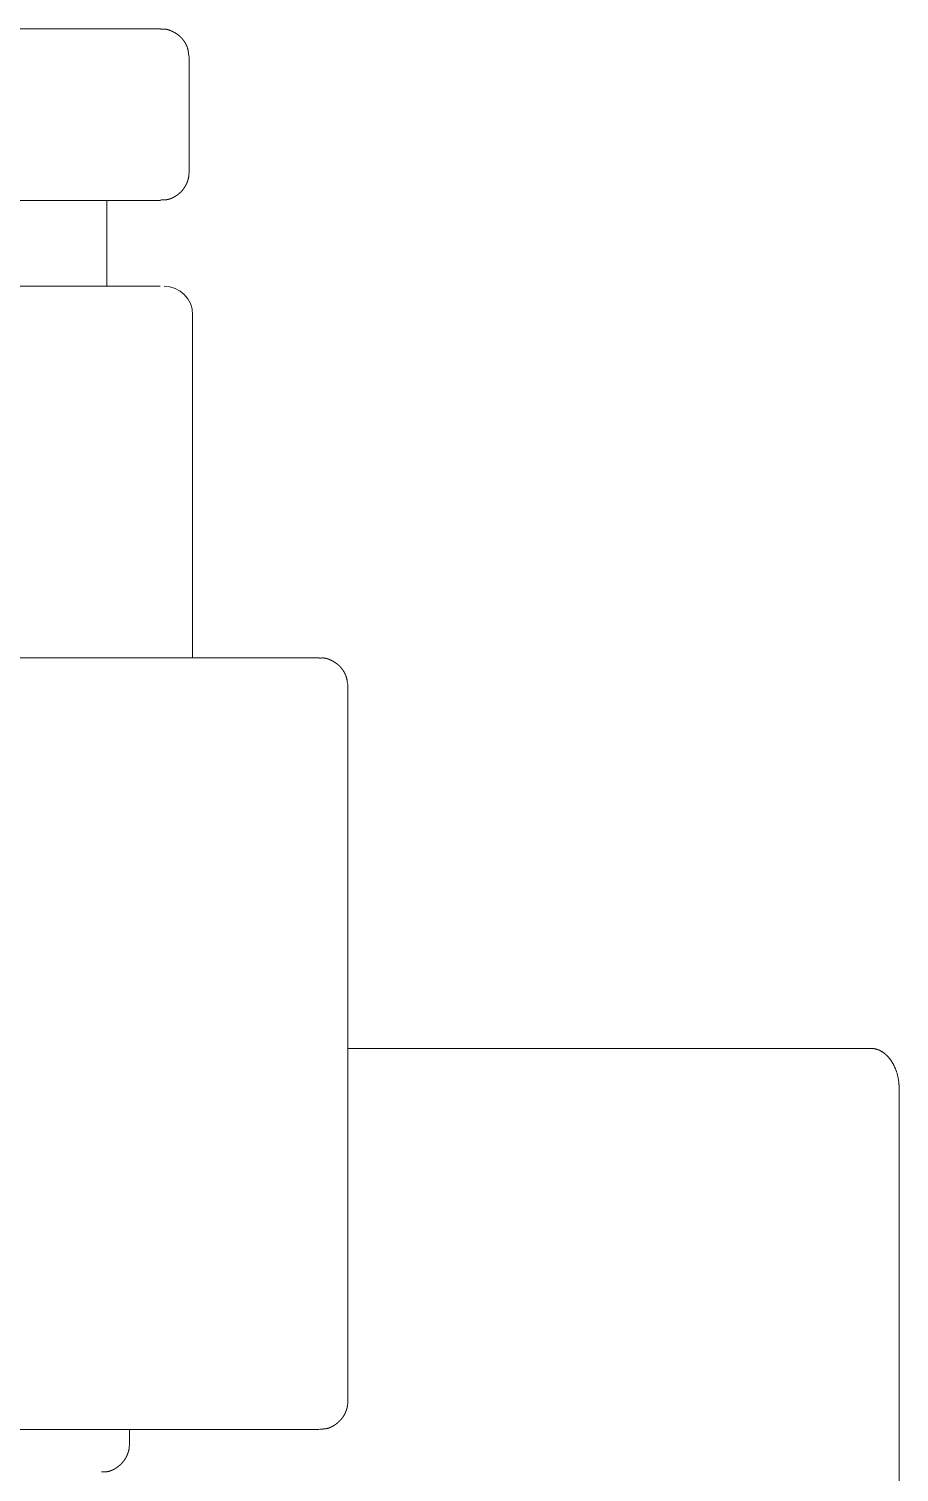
# Model space of a CAD drawing. Header units: millimetres. Extents: x -5 to 111, y -3 to 86.
# Drawn here: x 20.3269 to 20.3574, y 19.273 to 19.3235 of the extents above; entities that cross this region are included whole.
import ezdxf

# ---------------------------------------------------------------- set-up
doc = ezdxf.new("R2010")
doc.units = ezdxf.units.MM
doc.layers.add('A1I6----E-', color=3, linetype='Continuous', lineweight=25)

# ---------------------------------------------------------------- blocks, each defined once
blk = doc.blocks.new('Gruppe-455')
at = {"layer": 'A1I6----E-', "linetype": 'Continuous', "lineweight": 9}
for p, q in [((-30.47302504464384, -23.22010285796177), (-30.4819039321746, -23.22010285796177)), ((-30.46889279726344, -23.22010285796177), (-30.47302504464384, -23.22010285796177)), ((-30.46789279726345, -23.22510285796177), (-30.46789279726345, -23.22110285796177)), ((-30.47302504464384, -23.22610285796177), (-30.4819039321746, -23.22610285796177)), ((-30.46889279726344, -23.22610285796177), (-30.47302504464384, -23.22610285796177)), ((-30.47077168479419, -23.22910285796177), (-30.47077168479419, -23.22610285796177)), ((-30.4677716847942, -23.24210285796177), (-30.4677716847942, -23.23010285796177)), ((-30.47513009285552, -23.24210285796177), (-30.47119018515105, -23.24210285796177)), ((-30.47119018515105, -23.24210285796178), (-30.46333826339038, -23.24210285796178)), ((-30.46233826339038, -23.26810285796177), (-30.46233826339038, -23.24310285796177)), ((-30.46233826339038, -23.25576863511804), (-30.44404978986032, -23.25576863511804)), ((-30.44304978986033, -23.25718284868041), (-30.44304978986033, -23.28900265383381)), ((-30.46333826339037, -23.26910285796177), (-30.48745024070838, -23.26910285796177)), ((-30.46998027749348, -23.26960285796177), (-30.46998027749348, -23.26910285796177))]:
    blk.add_line(p, q, dxfattribs=at)
blk.add_lwpolyline([(-30.468902698856, -23.22910285796177), (-30.48664053603497, -23.22910285796177), (-30.4866406707324, -23.22910285796177)], dxfattribs=at)
blk.add_arc((-30.46877168479419, -23.23010285796177), 0.001, 0, 90, dxfattribs=at)
for points, weights, knots in [([(-30.46789279726345, -23.22110285796177), (-30.46792026262824, -23.22089623903099), (-30.46792500061517, -23.22087174289762), (-30.46793022431978, -23.22084740189215), (-30.46793598614415, -23.22082323273796), (-30.46794233850826, -23.22079925217476), (-30.46794933386123, -23.22077547693619), (-30.46795702463538, -23.22075192386774), (-30.46796305961753, -23.22073526075191), (-30.46796322765962, -23.22073479677294), (-30.46796339570171, -23.22073433279397), (-30.46796909459967, -23.22071859763609), (-30.46797575783956, -23.22070324596303), (-30.46798242107944, -23.22068789428997), (-30.46798903245136, -23.22067369948402), (-30.46799564382329, -23.22065950467806), (-30.46800293856225, -23.22064564864911), (-30.46800417330319, -23.22064330331416), (-30.46800540804414, -23.2206409579792), (-30.46801514144843, -23.22062246981502), (-30.46802567535747, -23.22060442575409), (-30.46802612838736, -23.22060364973647), (-30.46802658141726, -23.22060287371886), (-30.4680362092665, -23.22058638169317), (-30.46804647128818, -23.22057027662243), (-30.46804693818062, -23.22056954388806), (-30.46804740507308, -23.2205688111537), (-30.46805673330985, -23.22055417155168), (-30.46806652742691, -23.22053983944719), (-30.46807631891657, -23.22052551118747), (-30.46808657529168, -23.22051151193515), (-30.46809682458385, -23.22049752260901), (-30.46810753627058, -23.22048388409726), (-30.46810754236787, -23.22048387633421), (-30.46810754846516, -23.22048386857115), (-30.46811824350177, -23.22047025166692), (-30.46812939807821, -23.22045700858142), (-30.46812940552233, -23.22045699974352), (-30.46812941296644, -23.22045699090561), (-30.46814055265465, -23.22044376549592), (-30.46815214844306, -23.2204309381109), (-30.46815215687243, -23.22043092878624), (-30.4681521653018, -23.22043091946158), (-30.46816374423146, -23.2204181107259), (-30.46817577505759, -23.22040572547077), (-30.46818780588371, -23.22039334021564), (-30.46820028521807, -23.22038140700417), (-30.46820096362205, -23.22038075828864), (-30.46820164202603, -23.2203801095731), (-30.46821547816834, -23.22036687893055), (-30.46822990265333, -23.2203542923119), (-30.46823061202067, -23.22035367332714), (-30.46823132138802, -23.22035305434239), (-30.46824539399873, -23.22034077476467), (-30.46825993355176, -23.22032905180432), (-30.46827447310479, -23.22031732884398), (-30.46828943947236, -23.22030615591942), (-30.46828944850058, -23.22030614917954), (-30.4682894575288, -23.22030614243965), (-30.46830444195282, -23.22029495603532), (-30.46831981501141, -23.22028431001849), (-30.46831983157506, -23.22028429854797), (-30.46831984813872, -23.22028428707745), (-30.46833525432463, -23.22027361811958), (-30.46835101302554, -23.22026347708552), (-30.46835103606424, -23.22026346225967), (-30.46835105910294, -23.22026344743381), (-30.46836686388125, -23.22025327674804), (-30.46838298752187, -23.22024361951865), (-30.46838301597582, -23.2202436024762), (-30.46838304442978, -23.22024358543375), (-30.46839922497832, -23.22023389411944), (-30.46841569293522, -23.22022469965811), (-30.46841732853711, -23.22022378646174), (-30.468418964139, -23.22022287326538), (-30.4684387032997, -23.22021185241131), (-30.46845892695183, -23.22020174807643), (-30.46846184197497, -23.22020029164464), (-30.46846475699812, -23.22019883521284), (-30.46849081069654, -23.22018581801436), (-30.46851013955872, -23.22017686888115), (-30.46852963748903, -23.2201683181279), (-30.46854929516741, -23.22016020603061), (-30.46856910327708, -23.22015257285787), (-30.46858905250905, -23.22014545888937), (-30.46860034411675, -23.22014177247388), (-30.46860036057253, -23.22014176710149), (-30.46860037702832, -23.22014176172911), (-30.46861163572445, -23.22013808605839), (-30.46862302085341, -23.22013482298741), (-30.46863440598238, -23.22013155991642), (-30.46865411566176, -23.22012657222701), (-30.46867391439041, -23.22012221126929), (-30.46869444649415, -23.22011843766267), (-30.46870604127272, -23.22011674694982), (-30.46870604837737, -23.22011674591384), (-30.46870605548201, -23.22011674487786), (-30.4687176360513, -23.22011505623696), (-30.46872928551916, -23.22011393775947), (-30.46874093498702, -23.22011281928199), (-30.46875173766133, -23.22011223740302), (-30.4687523235656, -23.22011220584367), (-30.46875290946987, -23.22011217428432), (-30.46876254033564, -23.22011165552406), (-30.46877218475118, -23.22011156643653), (-30.46878182916672, -23.220111477349), (-30.4688833041651, -23.22011767661261), (-30.46888343060701, -23.22011768782963), (-30.46888355704892, -23.22011769904666)], [1, 1, 1, 1, 1, 1, 1, 1, 1, 1, 1, 0.9995191984163888, 1, 1, 1, 0.9997033849293306, 1, 1, 1, 0.9997600121710088, 1, 1, 1, 0.9998108076321618, 1, 1, 1, 0.9998707334030601, 1, 0.9998653651973555, 1, 0.9998599734318498, 1, 1, 1, 0.9998536781137102, 1, 1, 1, 0.9998467917739526, 1, 1, 1, 0.9998391766219689, 1, 0.999829969163817, 1, 1, 1, 0.9997404379151278, 1, 1, 1, 0.9998108271185128, 1, 0.9998262917726415, 1, 1, 1, 0.999841603394061, 1, 1, 1, 0.9998565541593317, 1, 1, 1, 0.9998707180040586, 1, 1, 1, 0.999884222612693, 1, 1, 1, 0.9997371126158585, 1, 1, 1, 1, 1, 1, 1, 1, 1, 1, 1, 1, 0.9998340335979853, 1, 1, 1, 1, 1, 1, 1, 1, 0.9996989263677357, 1, 1, 1, 1, 1, 0.9997516396115594, 1, 1, 1, 1, 1], [0, 0, 0, 1, 2, 3, 4, 5, 6, 7, 7, 8, 8, 9, 9, 10, 10, 11, 11, 12, 12, 13, 13, 14, 14, 15, 15, 16, 16, 17, 17, 18, 18, 19, 19, 20, 20, 21, 21, 22, 22, 23, 23, 24, 24, 25, 25, 26, 26, 27, 27, 28, 28, 29, 29, 30, 30, 31, 31, 32, 32, 33, 33, 34, 34, 35, 35, 36, 36, 37, 37, 38, 38, 39, 39, 40, 40, 41, 41, 42, 42, 43, 44, 45, 46, 47, 48, 48, 49, 49, 50, 50, 51, 52, 53, 54, 54, 55, 55, 56, 56, 57, 57, 58, 58, 59, 59, 60, 60, 61, 61, 61]), ([(-30.46888440421086, -23.22608720267236), (-30.46880208752513, -23.22608759462947), (-30.46876002580126, -23.22608646814044), (-30.46873217957367, -23.22608440396107), (-30.46872961214814, -23.22608421364349), (-30.46872704472261, -23.2260840233259), (-30.46870433334609, -23.2260823397817), (-30.46868178253338, -23.22607916145038), (-30.4686777026376, -23.22607858642629), (-30.46867362274182, -23.22607801140219), (-30.46865923172067, -23.22607598311905), (-30.46864500987671, -23.22607299069918), (-30.46863078803275, -23.2260699982793), (-30.46860869770712, -23.22606452999654), (-30.46858676444833, -23.22605830308455), (-30.46856499851578, -23.22605134910723), (-30.46854341016611, -23.22604369961599), (-30.46852734016022, -23.22603745152991), (-30.46851127015433, -23.22603120344383), (-30.4684955758373, -23.22602406397032), (-30.46849555875208, -23.22602405619812), (-30.46849554166687, -23.22602404842591), (-30.4684798131794, -23.22601689340799), (-30.4684642194079, -23.2260092959259), (-30.4684486256364, -23.2260016984438), (-30.46843342608277, -23.22599334015371), (-30.46843087461291, -23.2259919370911), (-30.46842832314304, -23.2259905340285), (-30.46840801278982, -23.22597936529102), (-30.46838822941581, -23.22596728765643), (-30.4683872292184, -23.22596667706581), (-30.46838622902099, -23.22596606647518), (-30.46836843818194, -23.22595520569967), (-30.46835111135963, -23.22594361899919), (-30.46835077453849, -23.22594339376196), (-30.46835043771735, -23.22594316852472), (-30.46833378453733, -23.22593203229872), (-30.46831749129123, -23.22592037579555), (-30.46830119804513, -23.22590871929239), (-30.4682853588164, -23.22589645296582), (-30.46828474300866, -23.22589597606767), (-30.46828412720091, -23.22589549916952), (-30.46826715296916, -23.22588235386595), (-30.46825070433952, -23.22586855654257), (-30.46823425570988, -23.22585475921919), (-30.4682183728202, -23.22584031424204), (-30.46821738661795, -23.22583941732282), (-30.4682164004157, -23.22583852040361), (-30.46819861533548, -23.22582234544536), (-30.46818168990546, -23.22580527300644), (-30.46818073833328, -23.22580431316921), (-30.46817978676111, -23.22580335333199), (-30.46816476447543, -23.22578820056751), (-30.46815040150033, -23.22577242145838), (-30.46815037363572, -23.22577239084643), (-30.46815034577111, -23.22577236023448), (-30.46813603852523, -23.22575664234926), (-30.46812243184081, -23.22574031423425), (-30.46812142334581, -23.22573910403331), (-30.46812041485081, -23.22573789383236), (-30.46810882515639, -23.22572398611924), (-30.46809786648036, -23.22570957595197), (-30.46809693688092, -23.22570835357041), (-30.46809600728147, -23.22570713118885), (-30.46808690780433, -23.2256951657847), (-30.46807818904594, -23.22568292018823), (-30.4680694671066, -23.22567067012409), (-30.46806112805588, -23.22565815627053), (-30.4680527858242, -23.22564563794927), (-30.46804482968097, -23.22563287076551), (-30.46804283228968, -23.22562966556157), (-30.46804083489839, -23.22562646035763), (-30.46802887970933, -23.22560727592479), (-30.46801808615963, -23.2255874146989), (-30.46800728834668, -23.2255675466318), (-30.46799685208405, -23.22554693246401), (-30.46798641582142, -23.22552631829623), (-30.46797721229487, -23.22550512502866), (-30.46797561563952, -23.22550144835711), (-30.46797401898416, -23.22549777168557), (-30.46796724931959, -23.22548218295317), (-30.46796099540036, -23.22546638024989), (-30.46795474271651, -23.22545058066821), (-30.46794902900318, -23.22543457828348), (-30.46794331875917, -23.2254185852771), (-30.46793817124821, -23.22540240237653), (-30.4679330259712, -23.22538622573271), (-30.46792846691119, -23.22536987419907), (-30.46792786127723, -23.22536770203111), (-30.46792725564327, -23.22536552986316), (-30.46792150015824, -23.22534488722916), (-30.46791694832765, -23.22532394624579), (-30.46791668199047, -23.22532272094484), (-30.4679164156533, -23.22532149564388), (-30.46791239649706, -23.22530300526243), (-30.46790911431782, -23.2252843699432), (-30.46790882649633, -23.22528273577124), (-30.46790853867484, -23.22528110159928), (-30.46790583213857, -23.22526573462397), (-30.46790389324659, -23.22525025205422), (-30.46790195435461, -23.22523476948446), (-30.46789281255473, -23.22510317978822), (-30.46789280490909, -23.225103018875), (-30.46789279726345, -23.22510285796177)], [1, 1, 1, 1, 1, 1, 0.9994551179217563, 1, 1, 1, 0.9994327755727077, 1, 1, 1, 1, 1, 1, 1, 0.9996064794715029, 1, 1, 1, 1, 1, 0.9996949238953389, 1, 1, 1, 0.9997431501907003, 1, 1, 1, 0.9997864187423343, 1, 1, 1, 0.9998753358155219, 1, 0.9998199585325924, 1, 1, 1, 0.9998097693932596, 1, 0.9997994268002321, 1, 1, 1, 0.999665896877658, 1, 1, 1, 0.9997729143488141, 1, 1, 1, 0.9997611313274813, 1, 1, 1, 0.9997518176695442, 1, 1, 1, 0.9998763846205001, 1, 0.9998804916115064, 1, 0.9998834467459702, 1, 1, 1, 0.9995577386901013, 1, 1, 1, 0.999565569722233, 1, 1, 1, 0.9998650632090375, 1, 0.9998564184818151, 1, 0.9998470978300058, 1, 0.9998376465297893, 1, 1, 1, 0.9995813449582774, 1, 1, 1, 0.9998030299403046, 1, 1, 1, 0.9996905497082115, 1, 1, 1, 1, 1], [0, 0, 0, 1, 2, 2, 3, 3, 4, 4, 5, 5, 6, 6, 7, 8, 9, 10, 11, 11, 12, 12, 13, 13, 14, 14, 15, 15, 16, 16, 17, 17, 18, 18, 19, 19, 20, 20, 21, 21, 22, 22, 23, 23, 24, 24, 25, 25, 26, 26, 27, 27, 28, 28, 29, 29, 30, 30, 31, 31, 32, 32, 33, 33, 34, 34, 35, 35, 36, 36, 37, 37, 38, 38, 39, 39, 40, 40, 41, 41, 42, 42, 43, 43, 44, 44, 45, 45, 46, 46, 47, 47, 48, 48, 49, 49, 50, 50, 51, 51, 52, 52, 53, 53, 54, 54, 54]), ([(-30.46233826339038, -23.24310285796177), (-30.46236154496871, -23.24292014686792), (-30.46236587991894, -23.24289541675488), (-30.46237065348847, -23.24287082668537), (-30.46237591869942, -23.24284639357396), (-30.46238172859479, -23.24282213434395), (-30.46238813623203, -23.24279806592441), (-30.46239519471506, -23.24277420528459), (-30.46240295706147, -23.2427505693181), (-30.4624088602836, -23.24273436961352), (-30.46240902994285, -23.24273390403223), (-30.4624091996021, -23.24273343845095), (-30.46241476350572, -23.24271816990894), (-30.46242122321162, -23.24270325824914), (-30.46242768291753, -23.24268834658934), (-30.46243431287558, -23.24267409086307), (-30.46244094283363, -23.2426598351368), (-30.46244826255773, -23.24264592098162), (-30.46244950157975, -23.24264356570914), (-30.46245074060177, -23.24264121043667), (-30.46246050729362, -23.24262264480987), (-30.46247108173671, -23.2426045270859), (-30.46247153659861, -23.24260374774818), (-30.46247199146051, -23.24260296841046), (-30.4624816561798, -23.24258640936193), (-30.46249196062795, -23.24257024065033), (-30.4624924295305, -23.24256950489526), (-30.46249289843304, -23.2425687691402), (-30.46250226507611, -23.24255407193873), (-30.46251210151738, -23.24253968492525), (-30.46252193530171, -23.24252530179787), (-30.46253223771403, -23.24251125053571), (-30.4625425330343, -23.24249720920851), (-30.46255329429809, -23.24248352170724), (-30.46255330032126, -23.24248351404646), (-30.46255330634444, -23.24248350638567), (-30.46256405112677, -23.24246984025483), (-30.46257525879628, -23.24245655110049), (-30.46257526611068, -23.24245654242766), (-30.46257527342507, -23.24245653375484), (-30.46258646646579, -23.24244326194614), (-30.46259811874708, -23.24243039146024), (-30.46259812696316, -23.2424303823852), (-30.46259813517923, -23.24243037331016), (-30.46260977102837, -23.24241752097435), (-30.46262186167838, -23.24240509552856), (-30.46263395232839, -23.24239267008277), (-30.46264649411159, -23.24238070015399), (-30.4626469724974, -23.24238024358064), (-30.46264745088321, -23.24237978700728), (-30.46266094943803, -23.24236690393179), (-30.46267499235247, -23.24235461649226), (-30.46267549232546, -23.24235417901983), (-30.46267599229844, -23.24235374154742), (-30.46269010746907, -23.2423413908843), (-30.46270469430649, -23.24232960101172), (-30.46271928114391, -23.24231781113914), (-30.4627342996326, -23.24230657628628), (-30.46273430833298, -23.2423065697778), (-30.46273431703336, -23.24230656326932), (-30.46274935292281, -23.24229531539951), (-30.46276478237535, -23.24228461378555), (-30.46276479846304, -23.24228460262739), (-30.46276481455073, -23.24228459146923), (-30.46278027617866, -23.24227386753895), (-30.46279609529818, -23.24226367832524), (-30.46279611773415, -23.24226366387407), (-30.46279614017011, -23.2422636494229), (-30.46281200416157, -23.24225343130685), (-30.46282819199172, -23.24224373438593), (-30.46282821974057, -23.24224371776367), (-30.46282824748941, -23.2422437011414), (-30.46284449081726, -23.24223397097596), (-30.46286102649507, -23.24222474637957), (-30.46286266750819, -23.24222383092368), (-30.46286430852132, -23.24222291546778), (-30.46288412622538, -23.2422118599596), (-30.46290443728101, -23.24220173935318), (-30.46290736333014, -23.24220028135946), (-30.46291028937926, -23.24219882336574), (-30.46293645253314, -23.24218578677188), (-30.46295586328542, -23.24217683243618), (-30.46297544435884, -23.24216828051074), (-30.46299518623221, -23.24216017035399), (-30.46301507938754, -23.242152541317), (-30.46303511431416, -23.24214543276146), (-30.46305528150765, -23.24213888406019), (-30.4630755714689, -23.24213293459973), (-30.46309597470255, -23.24212762378208), (-30.46311648171288, -23.24212299103206), (-30.46313708285216, -23.24211907604439), (-30.46315776883399, -23.24211591792162), (-30.46317853010519, -23.24211355591733), (-30.46319075292838, -23.24211266322474), (-30.46319121758444, -23.24211262928863), (-30.4631916822405, -23.24211259535253), (-30.46320297575157, -23.24211177053215), (-30.46321429765566, -23.24211157506156), (-30.46322561955975, -23.24211137959098), (-30.46324279577074, -23.24211158040616), (-30.46333649408254, -23.24211803204728), (-30.46333662890592, -23.24211804425445), (-30.46333676372929, -23.24211805646163)], [1, 1, 1, 1, 1, 1, 1, 1, 1, 1, 1, 1, 0.9995597866531417, 1, 1, 1, 0.9997003540864208, 1, 1, 1, 0.9997576576141979, 1, 1, 1, 0.9998090125119998, 1, 1, 1, 0.9998695653407078, 1, 0.9998642155089321, 1, 0.9998588497826691, 1, 1, 1, 0.9998525867843373, 1, 1, 1, 0.9998457367070988, 1, 1, 1, 0.9998381810956029, 1, 0.999829056258156, 1, 1, 1, 0.9997662211038536, 1, 1, 1, 0.9998091806233984, 1, 0.9998243158128018, 1, 1, 1, 0.9998392890791712, 1, 1, 1, 0.9998539276946776, 1, 1, 1, 0.9998678159211487, 1, 1, 1, 0.9998810780690085, 1, 1, 1, 0.9997287225283037, 1, 1, 1, 1, 1, 1, 1, 1, 1, 1, 1, 1, 1, 1, 1, 1, 1, 1, 1, 0.9996130160938956, 1, 1, 1, 1, 1, 1], [0, 0, 0, 1, 2, 3, 4, 5, 6, 7, 8, 8, 9, 9, 10, 10, 11, 11, 12, 12, 13, 13, 14, 14, 15, 15, 16, 16, 17, 17, 18, 18, 19, 19, 20, 20, 21, 21, 22, 22, 23, 23, 24, 24, 25, 25, 26, 26, 27, 27, 28, 28, 29, 29, 30, 30, 31, 31, 32, 32, 33, 33, 34, 34, 35, 35, 36, 36, 37, 37, 38, 38, 39, 39, 40, 40, 41, 41, 42, 42, 43, 43, 44, 45, 46, 47, 48, 49, 50, 51, 52, 53, 54, 55, 56, 56, 57, 57, 58, 58, 59, 60, 60, 61, 61, 61]), ([(-30.46331560193669, -23.26908654383832), (-30.46323985321602, -23.2690867703312), (-30.46320071803006, -23.26908572905264), (-30.46316179614507, -23.26908325492655), (-30.46314889892868, -23.26908191215776), (-30.46313600171229, -23.26908056938898), (-30.46312319059144, -23.26907856529299), (-30.46311988357471, -23.26907804796285), (-30.46311657655798, -23.26907753063271), (-30.46309715140366, -23.26907449187645), (-30.46307499952226, -23.26906986398779), (-30.46305299696659, -23.2690644337684), (-30.4630311536096, -23.26905823433082), (-30.46300947928589, -23.26905129880328), (-30.46298798382684, -23.26904366029996), (-30.46296667706296, -23.26903535192212), (-30.4629508274883, -23.26902862972861), (-30.46293497791365, -23.26902190753509), (-30.46291951474338, -23.26901433869982), (-30.46291949866782, -23.26901433083124), (-30.46291948259226, -23.26901432296265), (-30.46290398727087, -23.26900673839021), (-30.4628886381191, -23.26899873663987), (-30.46287328896733, -23.26899073488952), (-30.46285833480584, -23.26898201723372), (-30.46285333646186, -23.26897910340653), (-30.46284833811789, -23.26897618957934), (-30.46283336583921, -23.26896746136197), (-30.4628187811669, -23.26895809983215), (-30.46280419649458, -23.26894873830232), (-30.46279174295943, -23.26894039048074), (-30.46277928942428, -23.26893204265916), (-30.4627671016993, -23.26892331133493), (-30.46276508247218, -23.26892186475432), (-30.46276306324506, -23.26892041817371), (-30.46274683706585, -23.26890879368826), (-30.46273105685395, -23.26889657065809), (-30.46273044332991, -23.26889609543488), (-30.46272982980586, -23.26889562021168), (-30.46271292395572, -23.2688825252851), (-30.46269653523987, -23.26886878866019), (-30.46269651379254, -23.26886877068355), (-30.46269649234521, -23.26886875270692), (-30.46268014652403, -23.26885505203528), (-30.46266435745394, -23.26884071329268), (-30.46266409494759, -23.26884047489923), (-30.46266383244124, -23.26884023650578), (-30.46264856838384, -23.26882637455008), (-30.46263388383591, -23.26881190011344), (-30.46263198187343, -23.26881002536486), (-30.46263007991095, -23.26880815061628), (-30.46261919928798, -23.2687974256768), (-30.46260875030496, -23.26878627977904), (-30.46259830132195, -23.26877513388128), (-30.46258765885342, -23.26876328280738), (-30.46257701638489, -23.26875143173347), (-30.46256690266307, -23.26873912633953), (-30.4625644752922, -23.26873617295053), (-30.46256204792132, -23.26873321956151), (-30.46255106024652, -23.2687198508265), (-30.46254063707811, -23.26870603744045), (-30.46253993450128, -23.26870510634497), (-30.46253923192445, -23.26870417524949), (-30.46253021390971, -23.26869222405441), (-30.46252157464096, -23.26867999627092), (-30.46251293193718, -23.26866776362559), (-30.4625046700269, -23.26865527063641), (-30.46249640468159, -23.26864277278539), (-30.46248852309706, -23.26863002944052), (-30.46248654405529, -23.26862682962558), (-30.46248456501351, -23.26862362981065), (-30.46247272097619, -23.26860447977149), (-30.46246203060451, -23.26858466257762), (-30.46245133586359, -23.26856483831932), (-30.46244096058807, -23.26854419522546), (-30.46243058531254, -23.2685235521316), (-30.46242144576324, -23.26850233298212), (-30.46241984877061, -23.26849862526917), (-30.46241825177798, -23.26849491755621), (-30.46241155569208, -23.2684793713577), (-30.46240537324162, -23.26846361384645), (-30.46239919216185, -23.26844785982875), (-30.46239354743035, -23.26843190577513), (-30.46238790406953, -23.26841595521505), (-30.46238281997346, -23.26839981768565), (-30.46238230311577, -23.26839817711747), (-30.46238178625807, -23.26839653654928), (-30.4623758406696, -23.26837766453991), (-30.46237084589132, -23.26835851891508), (-30.46237044323615, -23.26835697548623), (-30.46237004058098, -23.26835543205739), (-30.46236585111305, -23.26833937329025), (-30.46236225300476, -23.26832317176995), (-30.46235865489647, -23.26830697024964), (-30.46235569365854, -23.26829064031659), (-30.46235561320365, -23.26829019664303), (-30.46235553274876, -23.26828975296947), (-30.46235241060105, -23.26827253568929), (-30.46235012288022, -23.26825518781115), (-30.46235000428987, -23.26825428853575), (-30.46234988569951, -23.26825338926034), (-30.46234736079797, -23.26823424283139), (-30.46233827862003, -23.26810317849762), (-30.4623382710052, -23.2681030182297), (-30.46233826339037, -23.26810285796177)], [1, 1, 1, 1, 1, 0.9996692961009841, 1, 1, 1, 1, 1, 1, 1, 1, 1, 1, 1, 0.9996346668750057, 1, 1, 1, 1, 1, 0.9997210544900468, 1, 1, 1, 0.9997705239876047, 1, 1, 1, 0.9998789117488498, 1, 1, 1, 0.9998251861270604, 1, 1, 1, 0.9998143204250991, 1, 1, 1, 0.9998029275585508, 1, 1, 1, 0.9997909424976432, 1, 1, 1, 0.9998053046347134, 1, 1, 1, 0.9997605347586378, 1, 1, 1, 0.9997844239006471, 1, 1, 1, 0.9998773379360492, 1, 0.9998814294333291, 1, 0.9998844430574177, 1, 1, 1, 0.9995620289535524, 1, 1, 1, 0.9995646026021138, 1, 1, 1, 0.9998654137565759, 1, 0.9998569687555307, 1, 0.9998481487950039, 1, 1, 1, 0.9996874037196848, 1, 1, 1, 0.9998320316411563, 1, 0.9998084243402525, 1, 1, 1, 0.999708740760393, 1, 1, 1, 1, 1, 1, 1], [0, 0, 0, 1, 2, 3, 3, 4, 4, 5, 5, 6, 7, 8, 9, 10, 11, 12, 12, 13, 13, 14, 14, 15, 15, 16, 16, 17, 17, 18, 18, 19, 19, 20, 20, 21, 21, 22, 22, 23, 23, 24, 24, 25, 25, 26, 26, 27, 27, 28, 28, 29, 29, 30, 30, 31, 31, 32, 32, 33, 33, 34, 34, 35, 35, 36, 36, 37, 37, 38, 38, 39, 39, 40, 40, 41, 41, 42, 42, 43, 43, 44, 44, 45, 45, 46, 46, 47, 47, 48, 48, 49, 49, 50, 50, 51, 51, 52, 52, 53, 53, 54, 54, 55, 55, 56, 56, 56]), ([(-30.4709576160398, -23.27058654383832), (-30.47088186731913, -23.27058677033119), (-30.47084273213317, -23.27058572905263), (-30.47080381024819, -23.27058325492655), (-30.4707909130318, -23.27058191215776), (-30.47077801581541, -23.27058056938897), (-30.47076520469454, -23.27057856529299), (-30.47076189767782, -23.27057804796284), (-30.47075859066109, -23.2705775306327), (-30.47073916550677, -23.27057449187644), (-30.47071701362538, -23.27056986398779), (-30.4706950110697, -23.2705644337684), (-30.47067316771271, -23.27055823433082), (-30.470651493389, -23.27055129880328), (-30.47062999792995, -23.27054366029996), (-30.47060869116607, -23.27053535192212), (-30.47059284159142, -23.27052862972861), (-30.47057699201676, -23.27052190753509), (-30.47056152884649, -23.27051433869982), (-30.47056151277093, -23.27051433083124), (-30.47056149669537, -23.27051432296265), (-30.47054600137398, -23.27050673839021), (-30.47053065222221, -23.27049873663986), (-30.47051530307043, -23.27049073488952), (-30.47050034890894, -23.27048201723372), (-30.47049535056497, -23.27047910340653), (-30.470490352221, -23.27047618957934), (-30.47047537994232, -23.27046746136197), (-30.47046079527001, -23.27045809983215), (-30.47044621059769, -23.27044873830232), (-30.47043375706254, -23.27044039048074), (-30.47042130352739, -23.27043204265915), (-30.47040911573881, -23.27042331142369), (-30.47040709642143, -23.27042186480067), (-30.47040507710405, -23.27042041817765), (-30.4703888506807, -23.27040879369615), (-30.47037307027825, -23.27039657059166), (-30.4703724566859, -23.27039609531841), (-30.47037184309356, -23.27039562004515), (-30.47035493734706, -23.27038252527735), (-30.47033854885839, -23.27036878866031), (-30.47033852749807, -23.27036877075637), (-30.47033850613775, -23.27036875285243), (-30.47032216036971, -23.27035505204326), (-30.4703063712675, -23.27034071326522), (-30.47029058216529, -23.27032637448718), (-30.47027539157979, -23.27031140310059), (-30.4702742123002, -23.27031024083791), (-30.47027303302061, -23.27030907857523), (-30.47025553360366, -23.27029183167344), (-30.47023901825322, -23.27027364023548), (-30.47023776199135, -23.2702722564798), (-30.47023650572948, -23.27027087272413), (-30.47022250290279, -23.27025544879751), (-30.47020918633548, -23.27023942863201), (-30.47020818399846, -23.27023822279536), (-30.47020718166144, -23.27023701695871), (-30.47019586976817, -23.2702234084665), (-30.47018515499634, -23.27020932501329), (-30.47018432982834, -23.27020824041577), (-30.47018350466034, -23.27020715581826), (-30.47017444022451, -23.27019524156008), (-30.47016575434678, -23.2701830485673), (-30.47015706505421, -23.27017085078085), (-30.47014875628422, -23.27015839067888), (-30.47014044409938, -23.27014592578323), (-30.47013251546658, -23.27013321347336), (-30.4701305246241, -23.27013002147202), (-30.47012853378161, -23.27012682947068), (-30.47011661905046, -23.27010772608195), (-30.47010585749864, -23.27008795010456), (-30.47009509153344, -23.27006816705101), (-30.47008469635915, -23.27004766763883), (-30.47007430118485, -23.27002716822666), (-30.47006512402054, -23.27000609537199), (-30.47006353576811, -23.27000244838351), (-30.47006194751568, -23.26999880139502), (-30.47005518875091, -23.26998328173524), (-30.47004894052169, -23.26996754959068), (-30.47004269352982, -23.26995182056158), (-30.47003698011171, -23.26993588995842), (-30.47003127016824, -23.26991996870905), (-30.47002611731975, -23.26990385853252), (-30.4700257933044, -23.26990284546376), (-30.47002546928904, -23.269901832395), (-30.47002096670856, -23.26988775459431), (-30.47001697350041, -23.26987352392351), (-30.47001298029226, -23.2698592932527), (-30.47000958021808, -23.26984574049062), (-30.47000618014389, -23.26983218772853), (-30.47000324963309, -23.26981852573852), (-30.47000303023841, -23.26981750292435), (-30.47000281084372, -23.26981648011018), (-30.46999944154356, -23.26980077249183), (-30.46999669618868, -23.26978494389479), (-30.46999623499203, -23.26978228482298), (-30.46999577379539, -23.26977962575117), (-30.46999323532755, -23.26976498998044), (-30.46999137781816, -23.26975025229873), (-30.46998952030877, -23.26973551461701), (-30.46998029271767, -23.26960317849805), (-30.46998028510557, -23.26960301822991), (-30.46998027749348, -23.26960285796177)], [1, 1, 1, 1, 1, 0.9996692960975738, 1, 1, 1, 1, 1, 1, 1, 1, 1, 1, 1, 0.9996346668750057, 1, 1, 1, 1, 1, 0.9997210544880294, 1, 1, 1, 0.9997705239906391, 1, 1, 1, 0.9998789684126649, 1, 1, 1, 0.9998251451689247, 1, 1, 1, 0.9998142294128128, 1, 1, 1, 0.9998029903357845, 1, 0.9997915747825095, 1, 1, 1, 0.9996146803958348, 1, 1, 1, 0.9997619252308659, 1, 1, 1, 0.9997675995379162, 1, 1, 1, 0.999876729428626, 1, 0.9998809466637066, 1, 0.9998839813104263, 1, 1, 1, 0.999560418989223, 1, 1, 1, 0.999571071602771, 1, 1, 1, 0.9998665910753312, 1, 0.9998580110025221, 1, 0.9998487910726052, 1, 1, 1, 0.9998381538342829, 1, 1, 1, 0.9998511829315259, 1, 1, 1, 0.9998043335425435, 1, 1, 1, 0.9997313874893803, 1, 1, 1, 1, 1], [0, 0, 0, 1, 2, 3, 3, 4, 4, 5, 5, 6, 7, 8, 9, 10, 11, 12, 12, 13, 13, 14, 14, 15, 15, 16, 16, 17, 17, 18, 18, 19, 19, 20, 20, 21, 21, 22, 22, 23, 23, 24, 24, 25, 25, 26, 26, 27, 27, 28, 28, 29, 29, 30, 30, 31, 31, 32, 32, 33, 33, 34, 34, 35, 35, 36, 36, 37, 37, 38, 38, 39, 39, 40, 40, 41, 41, 42, 42, 43, 43, 44, 44, 45, 45, 46, 46, 47, 47, 48, 48, 49, 49, 50, 50, 51, 51, 52, 52, 53, 53, 54, 54, 55, 55, 55])]:
    blk.add_rational_spline(points, weights, degree=2, knots=knots, dxfattribs=at)
blk.add_open_spline([(-30.44304978986032, -23.25718284868041), (-30.4430497388319, -23.25702354294008), (-30.44310313106158, -23.25669139963791), (-30.44319478126213, -23.25644330184334), (-30.44329059495689, -23.25625105355693), (-30.4434150494786, -23.25608586195228), (-30.44352450414231, -23.25597573431462), (-30.44369526525661, -23.25584758588217), (-30.4439352377947, -23.25576887470488), (-30.44404978986032, -23.25576863511804)], degree=2, dxfattribs=at)
blk = doc.blocks.new('Gruppe-466')
at = {"layer": 'A1I6----E-'}
blk.add_blockref('Gruppe-455', (0, 0), dxfattribs=at)

msp = doc.modelspace()

# ---------------------------------------------------------------- block references
at = {"layer": 'A1I6----E-'}
msp.add_blockref('Gruppe-466', (50.80044558999202, 42.54360285796177), dxfattribs=at)

doc.saveas('drawing.dxf')
